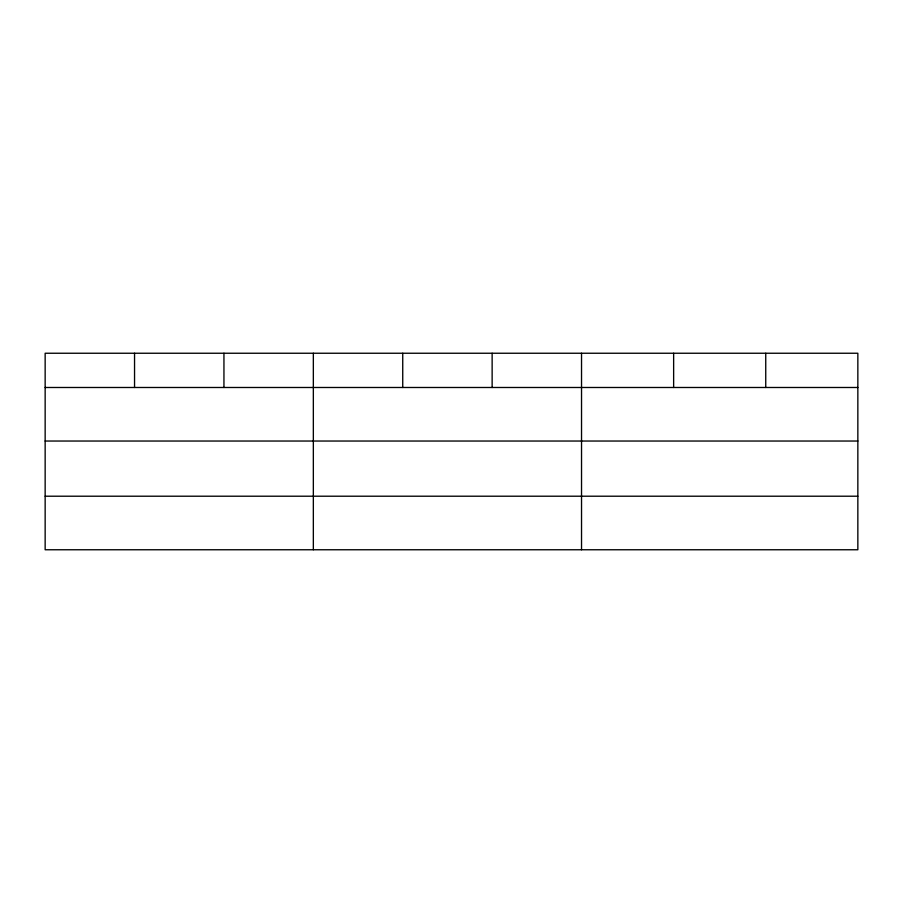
<?xml version="1.0" encoding="UTF-8"?>
<svg xmlns="http://www.w3.org/2000/svg" width="903" height="903" viewBox="0 0 903 903"><rect width="100%" height="100%" fill="white"/><g stroke="black" fill="none" stroke-linecap="round" stroke-linejoin="round"><path stroke-width="1.35" d="M857.85 441.036L857.85 353.242L45.15 353.242L45.15 549.758L857.85 549.758L857.85 441.036L45.15 441.036M45.15 387.489L857.85 387.489M45.15 496.21L857.85 496.21M765.744 353.242L765.744 387.489M673.638 353.242L673.638 387.489M581.532 353.242L581.532 549.758M492.135 353.242L492.135 387.489M402.738 353.242L402.738 387.489M313.341 353.242L313.341 549.758M223.944 353.242L223.944 387.489M134.547 353.242L134.547 387.489"/></g></svg>
